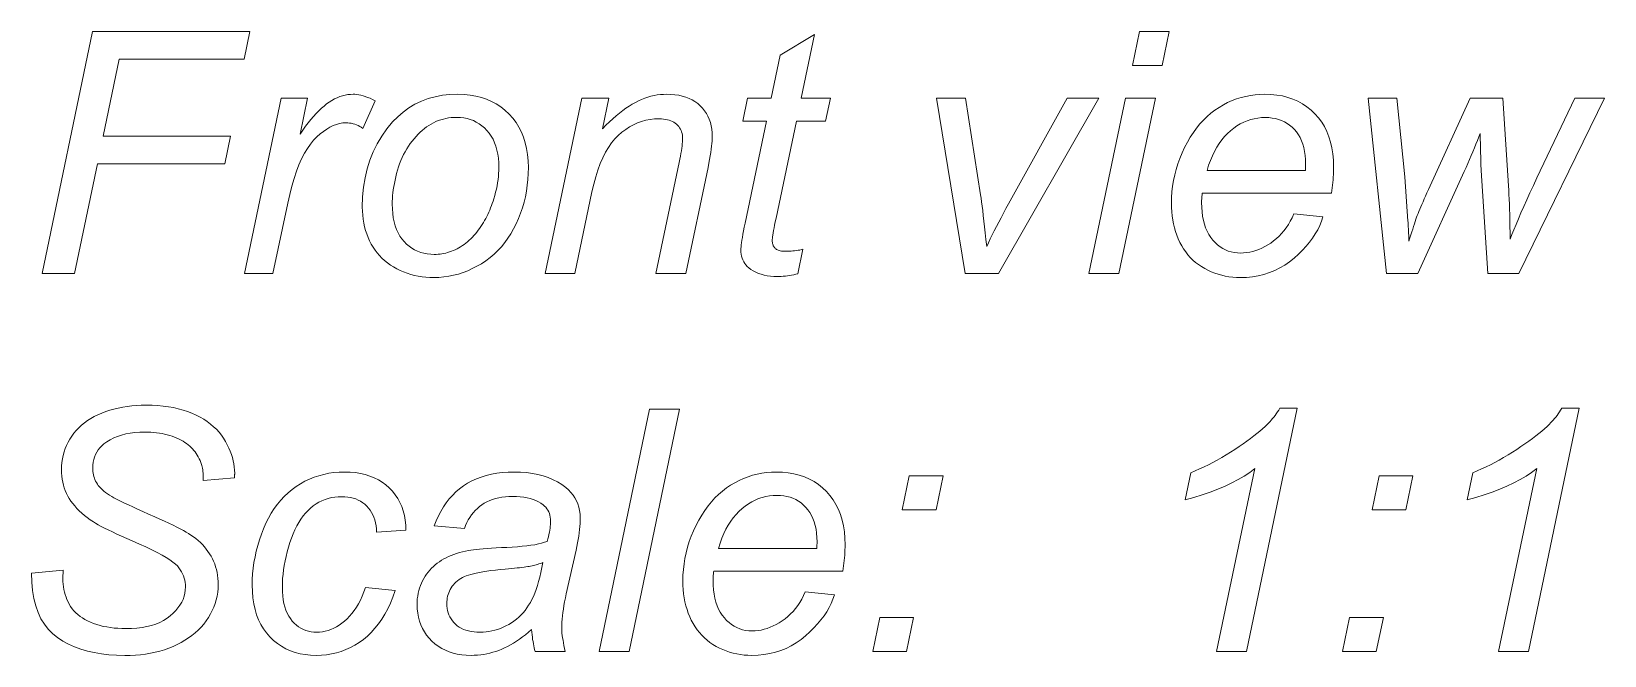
# Model space of a CAD drawing. Extents: x 0 to 297, y 0 to 538.
# Drawn here: x 163.91 to 189.91, y 450.66 to 460.97 of the extents above; entities that cross this region are included whole.
import ezdxf

# ---------------------------------------------------------------- set-up
doc = ezdxf.new("R2010")
doc.units = 0

msp = doc.modelspace()

# ---------------------------------------------------------------- linework, layer by layer
at = {"color": 7, "lineweight": 13}
for points in [[(164.088, 456.974), (164.923, 460.974), (167.523, 460.974), (167.428, 460.518), (165.362, 460.518), (165.098, 459.244), (167.201, 459.244), (167.106, 458.788), (165.002, 458.788), (164.623, 456.974)], [(176.664, 457.375), (176.582, 456.971), (176.547, 456.962), (176.511, 456.954), (176.476, 456.947), (176.442, 456.941), (176.407, 456.936), (176.373, 456.932), (176.339, 456.929), (176.305, 456.926), (176.272, 456.925), (176.238, 456.925), (176.18, 456.926), (176.125, 456.93), (176.072, 456.938), (176.022, 456.948), (175.973, 456.961), (175.928, 456.977), (175.884, 456.995), (175.843, 457.017), (175.805, 457.042), (175.769, 457.069), (175.744, 457.092), (175.722, 457.116), (175.702, 457.142), (175.685, 457.169), (175.671, 457.198), (175.659, 457.229), (175.65, 457.261), (175.643, 457.294), (175.639, 457.33), (175.638, 457.367), (175.639, 457.388), (175.641, 457.415), (175.644, 457.446), (175.649, 457.483), (175.656, 457.524), (175.663, 457.571), (175.673, 457.622), (175.683, 457.678), (175.695, 457.74), (175.709, 457.806), (176.061, 459.489), (175.671, 459.489), (175.75, 459.871), (176.14, 459.871), (176.29, 460.584), (176.855, 460.925), (176.634, 459.871), (177.119, 459.871), (177.038, 459.489), (176.555, 459.489), (176.219, 457.888), (176.207, 457.829), (176.196, 457.775), (176.187, 457.727), (176.179, 457.683), (176.172, 457.644), (176.166, 457.609), (176.162, 457.58), (176.159, 457.556), (176.157, 457.537), (176.156, 457.522), (176.157, 457.505), (176.158, 457.489), (176.161, 457.473), (176.164, 457.459), (176.169, 457.445), (176.174, 457.432), (176.181, 457.42), (176.189, 457.409), (176.197, 457.398), (176.207, 457.388), (176.217, 457.38), (176.229, 457.372), (176.243, 457.365), (176.257, 457.359), (176.273, 457.354), (176.29, 457.349), (176.309, 457.346), (176.329, 457.344), (176.35, 457.342), (176.372, 457.342), (176.404, 457.342), (176.436, 457.343), (176.467, 457.345), (176.497, 457.347), (176.527, 457.35), (176.555, 457.354), (176.584, 457.358), (176.611, 457.363), (176.638, 457.369)], [(182.11, 460.414), (182.227, 460.974), (182.718, 460.974), (182.601, 460.414)], [(167.433, 456.974), (168.039, 459.871), (168.475, 459.871), (168.353, 459.279), (168.397, 459.345), (168.442, 459.407), (168.486, 459.465), (168.53, 459.52), (168.574, 459.571), (168.618, 459.619), (168.661, 459.664), (168.705, 459.704), (168.748, 459.742), (168.791, 459.776), (168.834, 459.806), (168.877, 459.834), (168.92, 459.858), (168.964, 459.879), (169.007, 459.897), (169.051, 459.911), (169.095, 459.922), (169.139, 459.93), (169.184, 459.935), (169.229, 459.937), (169.259, 459.936), (169.29, 459.933), (169.323, 459.927), (169.357, 459.92), (169.393, 459.91), (169.43, 459.899), (169.468, 459.885), (169.508, 459.869), (169.549, 459.851), (169.591, 459.83), (169.39, 459.372), (169.364, 459.39), (169.337, 459.405), (169.31, 459.419), (169.283, 459.431), (169.255, 459.442), (169.227, 459.45), (169.198, 459.456), (169.169, 459.461), (169.139, 459.464), (169.109, 459.465), (169.057, 459.462), (169.004, 459.453), (168.952, 459.439), (168.899, 459.419), (168.846, 459.393), (168.793, 459.361), (168.739, 459.323), (168.685, 459.28), (168.631, 459.231), (168.576, 459.176), (168.523, 459.113), (168.472, 459.041), (168.423, 458.961), (168.377, 458.87), (168.333, 458.771), (168.291, 458.663), (168.252, 458.545), (168.215, 458.418), (168.18, 458.281), (168.148, 458.136), (167.902, 456.974)], [(169.381, 458.073), (169.386, 458.24), (169.401, 458.401), (169.426, 458.556), (169.461, 458.705), (169.506, 458.849), (169.561, 458.986), (169.626, 459.118), (169.701, 459.244), (169.786, 459.364), (169.881, 459.478), (169.966, 459.566), (170.056, 459.643), (170.151, 459.712), (170.251, 459.772), (170.357, 459.822), (170.467, 459.864), (170.583, 459.896), (170.704, 459.919), (170.83, 459.932), (170.961, 459.937), (171.064, 459.934), (171.163, 459.924), (171.257, 459.907), (171.348, 459.884), (171.434, 459.855), (171.517, 459.819), (171.595, 459.776), (171.669, 459.727), (171.739, 459.672), (171.806, 459.609), (171.867, 459.542), (171.921, 459.469), (171.969, 459.392), (172.011, 459.311), (172.046, 459.225), (172.075, 459.134), (172.097, 459.039), (172.113, 458.939), (172.123, 458.834), (172.126, 458.725), (172.124, 458.626), (172.118, 458.528), (172.108, 458.432), (172.094, 458.337), (172.076, 458.243), (172.054, 458.151), (172.027, 458.06), (171.997, 457.971), (171.963, 457.883), (171.924, 457.796), (171.882, 457.712), (171.837, 457.632), (171.788, 457.557), (171.736, 457.485), (171.68, 457.417), (171.621, 457.353), (171.558, 457.293), (171.492, 457.237), (171.423, 457.185), (171.35, 457.137), (171.275, 457.094), (171.199, 457.055), (171.123, 457.021), (171.046, 456.991), (170.968, 456.966), (170.889, 456.945), (170.809, 456.929), (170.729, 456.917), (170.648, 456.91), (170.566, 456.908), (170.498, 456.91), (170.433, 456.914), (170.368, 456.921), (170.305, 456.931), (170.243, 456.944), (170.182, 456.96), (170.122, 456.979), (170.063, 457.001), (170.006, 457.025), (169.95, 457.053), (169.896, 457.083), (169.845, 457.115), (169.796, 457.15), (169.75, 457.188), (169.706, 457.227), (169.665, 457.27), (169.627, 457.314), (169.591, 457.361), (169.558, 457.41), (169.527, 457.462), (169.5, 457.516), (169.475, 457.571), (169.453, 457.628), (169.434, 457.687), (169.418, 457.747), (169.405, 457.809), (169.395, 457.873), (169.387, 457.938), (169.383, 458.005)], [(172.402, 456.974), (173.008, 459.871), (173.455, 459.871), (173.349, 459.367), (173.407, 459.424), (173.464, 459.479), (173.52, 459.531), (173.576, 459.579), (173.631, 459.624), (173.685, 459.666), (173.739, 459.704), (173.791, 459.739), (173.843, 459.772), (173.894, 459.8), (173.945, 459.826), (173.996, 459.85), (174.048, 459.87), (174.099, 459.888), (174.151, 459.903), (174.203, 459.915), (174.255, 459.925), (174.307, 459.931), (174.36, 459.935), (174.413, 459.937), (174.482, 459.935), (174.547, 459.929), (174.61, 459.92), (174.67, 459.906), (174.727, 459.889), (174.781, 459.868), (174.831, 459.843), (174.879, 459.815), (174.924, 459.782), (174.965, 459.746), (175.003, 459.706), (175.037, 459.664), (175.068, 459.62), (175.094, 459.573), (175.116, 459.523), (175.134, 459.47), (175.148, 459.416), (175.158, 459.358), (175.164, 459.298), (175.166, 459.236), (175.165, 459.202), (175.163, 459.164), (175.159, 459.122), (175.154, 459.077), (175.148, 459.028), (175.14, 458.976), (175.131, 458.919), (175.12, 458.859), (175.108, 458.796), (175.095, 458.728), (174.727, 456.974), (174.233, 456.974), (174.617, 458.81), (174.628, 458.862), (174.638, 458.911), (174.647, 458.958), (174.654, 459.002), (174.66, 459.043), (174.665, 459.081), (174.67, 459.116), (174.672, 459.149), (174.674, 459.179), (174.675, 459.206), (174.674, 459.234), (174.671, 459.261), (174.666, 459.287), (174.659, 459.313), (174.65, 459.337), (174.639, 459.359), (174.626, 459.381), (174.611, 459.402), (174.594, 459.422), (174.575, 459.44), (174.554, 459.457), (174.532, 459.473), (174.507, 459.486), (174.481, 459.498), (174.453, 459.508), (174.424, 459.516), (174.392, 459.522), (174.359, 459.527), (174.324, 459.529), (174.287, 459.53), (174.212, 459.528), (174.139, 459.519), (174.067, 459.506), (173.997, 459.487), (173.929, 459.462), (173.862, 459.432), (173.797, 459.397), (173.734, 459.356), (173.672, 459.309), (173.612, 459.257), (173.554, 459.199), (173.5, 459.133), (173.448, 459.059), (173.4, 458.977), (173.355, 458.887), (173.313, 458.79), (173.274, 458.684), (173.239, 458.571), (173.206, 458.45), (173.177, 458.322), (172.896, 456.974)], [(179.346, 456.974), (178.871, 459.871), (179.351, 459.871), (179.6, 458.275), (179.608, 458.22), (179.617, 458.157), (179.626, 458.088), (179.635, 458.013), (179.645, 457.931), (179.656, 457.842), (179.666, 457.747), (179.677, 457.645), (179.689, 457.536), (179.701, 457.421), (179.73, 457.484), (179.761, 457.548), (179.793, 457.614), (179.827, 457.682), (179.862, 457.752), (179.899, 457.824), (179.938, 457.897), (179.978, 457.972), (180.02, 458.049), (180.063, 458.128), (181.032, 459.871), (181.553, 459.871), (179.894, 456.974)], [(181.39, 456.974), (181.995, 459.871), (182.489, 459.871), (181.883, 456.974)], [(184.778, 457.959), (185.259, 457.91), (185.235, 457.838), (185.206, 457.768), (185.172, 457.698), (185.133, 457.629), (185.088, 457.561), (185.037, 457.493), (184.982, 457.427), (184.921, 457.36), (184.854, 457.295), (184.782, 457.23), (184.707, 457.169), (184.628, 457.114), (184.546, 457.066), (184.462, 457.024), (184.374, 456.989), (184.284, 456.96), (184.191, 456.937), (184.095, 456.921), (183.996, 456.911), (183.894, 456.908), (183.83, 456.91), (183.768, 456.914), (183.706, 456.922), (183.645, 456.932), (183.586, 456.945), (183.527, 456.962), (183.47, 456.981), (183.413, 457.003), (183.358, 457.029), (183.304, 457.057), (183.251, 457.088), (183.201, 457.122), (183.154, 457.158), (183.109, 457.197), (183.067, 457.239), (183.027, 457.284), (182.99, 457.331), (182.956, 457.381), (182.924, 457.434), (182.894, 457.489), (182.868, 457.547), (182.844, 457.606), (182.823, 457.667), (182.804, 457.729), (182.789, 457.793), (182.776, 457.858), (182.766, 457.925), (182.759, 457.994), (182.755, 458.064), (182.754, 458.136), (182.756, 458.231), (182.763, 458.325), (182.774, 458.418), (182.789, 458.511), (182.809, 458.604), (182.833, 458.695), (182.861, 458.787), (182.894, 458.877), (182.932, 458.967), (182.973, 459.057), (183.019, 459.144), (183.066, 459.226), (183.117, 459.304), (183.17, 459.377), (183.225, 459.446), (183.284, 459.51), (183.344, 459.569), (183.408, 459.624), (183.474, 459.674), (183.542, 459.72), (183.613, 459.761), (183.684, 459.798), (183.757, 459.831), (183.831, 459.859), (183.906, 459.883), (183.982, 459.902), (184.059, 459.917), (184.138, 459.928), (184.217, 459.935), (184.298, 459.937), (184.4, 459.934), (184.497, 459.924), (184.59, 459.908), (184.679, 459.885), (184.764, 459.856), (184.845, 459.821), (184.922, 459.779), (184.994, 459.731), (185.062, 459.676), (185.126, 459.615), (185.185, 459.548), (185.238, 459.477), (185.284, 459.401), (185.324, 459.32), (185.359, 459.234), (185.386, 459.144), (185.408, 459.049), (185.424, 458.95), (185.433, 458.845), (185.436, 458.736), (185.436, 458.694), (185.434, 458.651), (185.432, 458.608), (185.43, 458.564), (185.426, 458.521), (185.422, 458.477), (185.417, 458.433), (185.411, 458.389), (185.405, 458.344), (185.398, 458.3), (183.264, 458.3), (183.262, 458.283), (183.26, 458.267), (183.258, 458.25), (183.257, 458.235), (183.256, 458.219), (183.255, 458.204), (183.254, 458.189), (183.254, 458.175), (183.253, 458.161), (183.253, 458.147), (183.255, 458.068), (183.261, 457.992), (183.27, 457.92), (183.283, 457.853), (183.3, 457.788), (183.32, 457.728), (183.345, 457.672), (183.373, 457.62), (183.405, 457.571), (183.44, 457.526), (183.478, 457.486), (183.518, 457.449), (183.56, 457.417), (183.603, 457.389), (183.648, 457.366), (183.694, 457.346), (183.742, 457.331), (183.792, 457.321), (183.844, 457.314), (183.897, 457.312), (183.948, 457.314), (183.998, 457.319), (184.049, 457.327), (184.099, 457.339), (184.149, 457.354), (184.199, 457.372), (184.248, 457.394), (184.298, 457.419), (184.347, 457.447), (184.396, 457.478), (184.444, 457.513), (184.49, 457.551), (184.534, 457.592), (184.575, 457.635), (184.615, 457.682), (184.652, 457.731), (184.687, 457.784), (184.719, 457.839), (184.75, 457.897)], [(186.309, 456.974), (186.006, 459.871), (186.481, 459.871), (186.612, 458.57), (186.664, 457.839), (186.665, 457.821), (186.666, 457.799), (186.668, 457.775), (186.669, 457.747), (186.671, 457.715), (186.672, 457.68), (186.674, 457.642), (186.676, 457.601), (186.678, 457.556), (186.68, 457.508), (186.696, 457.563), (186.712, 457.615), (186.727, 457.664), (186.742, 457.71), (186.756, 457.754), (186.77, 457.796), (186.783, 457.835), (186.795, 457.871), (186.808, 457.904), (186.819, 457.935), (186.831, 457.966), (186.845, 458), (186.86, 458.036), (186.876, 458.075), (186.894, 458.116), (186.913, 458.16), (186.933, 458.206), (186.955, 458.255), (186.978, 458.306), (187.002, 458.36), (187.692, 459.871), (188.23, 459.871), (188.325, 458.423), (188.33, 458.354), (188.333, 458.282), (188.337, 458.205), (188.34, 458.123), (188.343, 458.037), (188.346, 457.947), (188.348, 457.852), (188.35, 457.753), (188.351, 457.649), (188.353, 457.541), (188.382, 457.617), (188.414, 457.699), (188.45, 457.786), (188.489, 457.879), (188.532, 457.978), (188.578, 458.082), (188.628, 458.192), (188.681, 458.308), (188.738, 458.429), (188.797, 458.556), (189.42, 459.871), (189.913, 459.871), (188.497, 456.974), (187.984, 456.974), (187.875, 458.674), (187.873, 458.708), (187.871, 458.749), (187.869, 458.796), (187.867, 458.848), (187.866, 458.907), (187.864, 458.971), (187.863, 459.042), (187.861, 459.119), (187.86, 459.202), (187.859, 459.29), (187.836, 459.231), (187.812, 459.172), (187.788, 459.111), (187.763, 459.049), (187.737, 458.987), (187.71, 458.923), (187.682, 458.859), (187.654, 458.793), (187.624, 458.727), (187.594, 458.66), (186.827, 456.974)], [(169.875, 458.122), (169.877, 458.043), (169.883, 457.967), (169.893, 457.895), (169.907, 457.827), (169.924, 457.763), (169.946, 457.702), (169.971, 457.646), (170.001, 457.594), (170.034, 457.546), (170.072, 457.502), (170.112, 457.461), (170.155, 457.426), (170.199, 457.394), (170.246, 457.366), (170.295, 457.343), (170.346, 457.324), (170.399, 457.309), (170.454, 457.299), (170.511, 457.292), (170.571, 457.29), (170.603, 457.291), (170.634, 457.293), (170.666, 457.296), (170.697, 457.3), (170.729, 457.306), (170.76, 457.313), (170.791, 457.322), (170.822, 457.331), (170.854, 457.342), (170.885, 457.354), (170.916, 457.368), (170.946, 457.383), (170.976, 457.399), (171.006, 457.416), (171.035, 457.435), (171.064, 457.455), (171.092, 457.477), (171.12, 457.5), (171.147, 457.524), (171.174, 457.549), (171.2, 457.576), (171.226, 457.603), (171.251, 457.631), (171.275, 457.66), (171.298, 457.69), (171.32, 457.72), (171.342, 457.751), (171.363, 457.783), (171.383, 457.815), (171.402, 457.848), (171.42, 457.882), (171.438, 457.916), (171.455, 457.951), (171.471, 457.987), (171.487, 458.022), (171.502, 458.059), (171.516, 458.096), (171.529, 458.133), (171.541, 458.171), (171.553, 458.21), (171.569, 458.264), (171.584, 458.317), (171.596, 458.37), (171.607, 458.422), (171.617, 458.474), (171.624, 458.526), (171.63, 458.577), (171.634, 458.628), (171.637, 458.678), (171.638, 458.728), (171.636, 458.805), (171.63, 458.878), (171.62, 458.948), (171.606, 459.014), (171.588, 459.077), (171.567, 459.136), (171.541, 459.192), (171.511, 459.244), (171.478, 459.293), (171.44, 459.338), (171.399, 459.379), (171.357, 459.416), (171.312, 459.449), (171.265, 459.477), (171.217, 459.501), (171.166, 459.52), (171.113, 459.535), (171.058, 459.546), (171.001, 459.553), (170.942, 459.555), (170.896, 459.554), (170.851, 459.55), (170.807, 459.545), (170.763, 459.537), (170.72, 459.527), (170.678, 459.515), (170.637, 459.501), (170.597, 459.484), (170.558, 459.465), (170.519, 459.444), (170.481, 459.421), (170.444, 459.396), (170.408, 459.369), (170.372, 459.34), (170.337, 459.308), (170.303, 459.275), (170.27, 459.24), (170.237, 459.202), (170.205, 459.163), (170.174, 459.121), (170.144, 459.078), (170.116, 459.033), (170.089, 458.987), (170.064, 458.94), (170.04, 458.891), (170.018, 458.841), (169.998, 458.789), (169.98, 458.736), (169.963, 458.682), (169.948, 458.626), (169.934, 458.57), (169.921, 458.515), (169.911, 458.462), (169.901, 458.41), (169.893, 458.359), (169.887, 458.309), (169.882, 458.261), (169.878, 458.213), (169.876, 458.167)], [(183.343, 458.676), (184.969, 458.676), (184.97, 458.691), (184.97, 458.705), (184.971, 458.718), (184.971, 458.73), (184.971, 458.742), (184.972, 458.752), (184.972, 458.762), (184.972, 458.771), (184.972, 458.778), (184.972, 458.785), (184.97, 458.858), (184.965, 458.927), (184.955, 458.992), (184.942, 459.055), (184.926, 459.113), (184.905, 459.168), (184.881, 459.22), (184.853, 459.268), (184.822, 459.313), (184.787, 459.354), (184.748, 459.392), (184.708, 459.426), (184.666, 459.455), (184.621, 459.481), (184.574, 459.503), (184.526, 459.52), (184.475, 459.534), (184.422, 459.544), (184.366, 459.55), (184.309, 459.552), (184.246, 459.55), (184.185, 459.543), (184.124, 459.533), (184.065, 459.517), (184.007, 459.498), (183.949, 459.474), (183.893, 459.445), (183.838, 459.412), (183.785, 459.375), (183.732, 459.334), (183.681, 459.288), (183.633, 459.238), (183.588, 459.183), (183.545, 459.124), (183.504, 459.06), (183.467, 458.992), (183.432, 458.92), (183.4, 458.843), (183.37, 458.762)], [(163.912, 452.024), (164.436, 452.073), (164.43, 451.934), (164.432, 451.888), (164.435, 451.843), (164.44, 451.799), (164.447, 451.755), (164.457, 451.712), (164.469, 451.67), (164.483, 451.629), (164.499, 451.588), (164.517, 451.549), (164.537, 451.51), (164.56, 451.472), (164.585, 451.436), (164.613, 451.402), (164.644, 451.37), (164.678, 451.339), (164.715, 451.31), (164.754, 451.283), (164.796, 451.258), (164.841, 451.234), (164.889, 451.212), (164.939, 451.192), (164.991, 451.175), (165.045, 451.159), (165.1, 451.145), (165.158, 451.134), (165.217, 451.124), (165.278, 451.117), (165.341, 451.112), (165.406, 451.108), (165.473, 451.107), (165.567, 451.109), (165.656, 451.116), (165.74, 451.126), (165.82, 451.141), (165.896, 451.16), (165.967, 451.183), (166.033, 451.21), (166.095, 451.242), (166.153, 451.278), (166.205, 451.318), (166.253, 451.36), (166.296, 451.404), (166.334, 451.449), (166.367, 451.495), (166.395, 451.543), (166.417, 451.591), (166.435, 451.641), (166.448, 451.692), (166.455, 451.744), (166.458, 451.798), (166.456, 451.835), (166.452, 451.872), (166.446, 451.908), (166.436, 451.943), (166.424, 451.978), (166.41, 452.012), (166.392, 452.045), (166.372, 452.078), (166.349, 452.11), (166.324, 452.142), (166.292, 452.173), (166.251, 452.207), (166.2, 452.243), (166.139, 452.281), (166.07, 452.322), (165.99, 452.364), (165.902, 452.409), (165.804, 452.456), (165.696, 452.505), (165.579, 452.556), (165.488, 452.596), (165.402, 452.634), (165.323, 452.67), (165.25, 452.705), (165.182, 452.737), (165.121, 452.767), (165.065, 452.796), (165.016, 452.823), (164.973, 452.847), (164.935, 452.87), (164.883, 452.906), (164.833, 452.942), (164.786, 452.979), (164.742, 453.017), (164.701, 453.055), (164.662, 453.094), (164.627, 453.134), (164.594, 453.174), (164.564, 453.215), (164.537, 453.256), (164.513, 453.298), (164.491, 453.342), (164.471, 453.387), (164.455, 453.432), (164.441, 453.479), (164.429, 453.528), (164.42, 453.577), (164.414, 453.628), (164.41, 453.679), (164.409, 453.732), (164.41, 453.793), (164.415, 453.853), (164.424, 453.912), (164.436, 453.969), (164.451, 454.026), (164.47, 454.081), (164.492, 454.134), (164.517, 454.187), (164.546, 454.239), (164.578, 454.289), (164.613, 454.337), (164.652, 454.383), (164.693, 454.427), (164.738, 454.469), (164.786, 454.508), (164.837, 454.545), (164.892, 454.579), (164.949, 454.611), (165.009, 454.641), (165.073, 454.668), (165.139, 454.693), (165.207, 454.715), (165.276, 454.735), (165.347, 454.752), (165.42, 454.766), (165.494, 454.778), (165.57, 454.787), (165.648, 454.794), (165.727, 454.798), (165.808, 454.799), (165.905, 454.797), (165.998, 454.793), (166.088, 454.784), (166.175, 454.773), (166.259, 454.758), (166.339, 454.74), (166.417, 454.719), (166.492, 454.694), (166.564, 454.666), (166.632, 454.635), (166.698, 454.602), (166.759, 454.566), (166.817, 454.527), (166.871, 454.487), (166.922, 454.444), (166.969, 454.4), (167.012, 454.353), (167.051, 454.304), (167.087, 454.252), (167.119, 454.199), (167.148, 454.144), (167.174, 454.091), (167.197, 454.037), (167.216, 453.984), (167.233, 453.932), (167.247, 453.88), (167.257, 453.829), (167.265, 453.778), (167.269, 453.728), (167.271, 453.678), (167.271, 453.672), (167.271, 453.667), (167.271, 453.66), (167.27, 453.653), (167.27, 453.645), (167.27, 453.636), (167.27, 453.627), (167.269, 453.617), (167.269, 453.607), (167.268, 453.596), (166.752, 453.555), (166.752, 453.588), (166.751, 453.62), (166.75, 453.65), (166.748, 453.678), (166.745, 453.706), (166.742, 453.731), (166.738, 453.756), (166.733, 453.778), (166.728, 453.8), (166.722, 453.82), (166.711, 453.852), (166.698, 453.884), (166.684, 453.915), (166.669, 453.944), (166.653, 453.973), (166.635, 454.001), (166.617, 454.027), (166.597, 454.053), (166.576, 454.077), (166.553, 454.101), (166.529, 454.123), (166.504, 454.145), (166.477, 454.165), (166.448, 454.185), (166.417, 454.204), (166.385, 454.222), (166.351, 454.239), (166.315, 454.255), (166.277, 454.27), (166.238, 454.285), (166.198, 454.298), (166.156, 454.31), (166.113, 454.32), (166.07, 454.329), (166.026, 454.337), (165.98, 454.343), (165.934, 454.348), (165.887, 454.352), (165.838, 454.354), (165.789, 454.354), (165.704, 454.352), (165.622, 454.346), (165.545, 454.337), (165.471, 454.323), (165.401, 454.305), (165.335, 454.284), (165.273, 454.258), (165.215, 454.229), (165.16, 454.195), (165.11, 454.158), (165.075, 454.127), (165.043, 454.094), (165.015, 454.059), (164.991, 454.022), (164.971, 453.983), (164.954, 453.942), (164.941, 453.9), (164.932, 453.855), (164.926, 453.808), (164.924, 453.76), (164.925, 453.73), (164.927, 453.702), (164.931, 453.674), (164.937, 453.647), (164.943, 453.62), (164.952, 453.594), (164.962, 453.569), (164.973, 453.544), (164.986, 453.52), (165.001, 453.496), (165.017, 453.473), (165.036, 453.45), (165.058, 453.427), (165.081, 453.404), (165.108, 453.381), (165.137, 453.359), (165.168, 453.336), (165.202, 453.313), (165.238, 453.291), (165.276, 453.268), (165.309, 453.251), (165.349, 453.23), (165.397, 453.207), (165.452, 453.18), (165.516, 453.15), (165.587, 453.117), (165.666, 453.081), (165.753, 453.042), (165.848, 453), (165.95, 452.955), (166.034, 452.917), (166.112, 452.881), (166.185, 452.847), (166.252, 452.815), (166.315, 452.784), (166.371, 452.755), (166.423, 452.727), (166.469, 452.701), (166.51, 452.677), (166.545, 452.654), (166.588, 452.625), (166.628, 452.594), (166.667, 452.562), (166.704, 452.529), (166.738, 452.495), (166.771, 452.459), (166.801, 452.422), (166.83, 452.384), (166.856, 452.344), (166.881, 452.304), (166.903, 452.262), (166.923, 452.219), (166.941, 452.175), (166.956, 452.13), (166.969, 452.084), (166.979, 452.036), (166.987, 451.988), (166.993, 451.938), (166.997, 451.888), (166.998, 451.836), (166.996, 451.771), (166.99, 451.708), (166.98, 451.646), (166.966, 451.584), (166.949, 451.524), (166.927, 451.464), (166.901, 451.406), (166.871, 451.349), (166.838, 451.292), (166.8, 451.237), (166.759, 451.183), (166.715, 451.132), (166.668, 451.084), (166.618, 451.038), (166.565, 450.994), (166.508, 450.953), (166.449, 450.914), (166.387, 450.878), (166.321, 450.844), (166.253, 450.813), (166.182, 450.784), (166.109, 450.759), (166.034, 450.736), (165.958, 450.717), (165.879, 450.7), (165.798, 450.687), (165.715, 450.676), (165.63, 450.669), (165.543, 450.664), (165.454, 450.663), (165.32, 450.666), (165.192, 450.674), (165.068, 450.689), (164.95, 450.71), (164.837, 450.737), (164.728, 450.769), (164.625, 450.808), (164.526, 450.852), (164.433, 450.902), (164.345, 450.959), (164.263, 451.023), (164.19, 451.096), (164.125, 451.179), (164.069, 451.271), (164.022, 451.373), (163.983, 451.484), (163.952, 451.605), (163.93, 451.735), (163.917, 451.875)], [(173.295, 450.731), (174.13, 454.731), (174.624, 454.731), (173.789, 450.731)], [(183.5, 450.731), (184.133, 453.751), (184.048, 453.688), (183.956, 453.628), (183.858, 453.57), (183.752, 453.514), (183.641, 453.461), (183.522, 453.411), (183.397, 453.363), (183.265, 453.318), (183.127, 453.276), (182.982, 453.236), (183.074, 453.683), (183.148, 453.713), (183.221, 453.746), (183.295, 453.78), (183.368, 453.815), (183.44, 453.853), (183.513, 453.892), (183.585, 453.934), (183.658, 453.977), (183.73, 454.021), (183.802, 454.068), (183.872, 454.115), (183.938, 454.16), (184.001, 454.205), (184.06, 454.248), (184.116, 454.29), (184.168, 454.331), (184.216, 454.371), (184.261, 454.409), (184.303, 454.447), (184.34, 454.483), (184.362, 454.505), (184.384, 454.528), (184.405, 454.552), (184.426, 454.577), (184.447, 454.603), (184.467, 454.63), (184.488, 454.658), (184.508, 454.687), (184.528, 454.717), (184.548, 454.747), (184.834, 454.747), (183.997, 450.731)], [(188.16, 450.731), (188.793, 453.751), (188.708, 453.688), (188.616, 453.628), (188.518, 453.57), (188.413, 453.514), (188.301, 453.461), (188.182, 453.411), (188.057, 453.363), (187.925, 453.318), (187.787, 453.276), (187.642, 453.236), (187.735, 453.683), (187.808, 453.713), (187.882, 453.746), (187.955, 453.78), (188.028, 453.815), (188.101, 453.853), (188.173, 453.892), (188.246, 453.934), (188.318, 453.977), (188.39, 454.021), (188.462, 454.068), (188.532, 454.115), (188.598, 454.16), (188.661, 454.205), (188.72, 454.248), (188.776, 454.29), (188.828, 454.331), (188.877, 454.371), (188.922, 454.409), (188.963, 454.447), (189.001, 454.483), (189.022, 454.505), (189.044, 454.528), (189.065, 454.552), (189.086, 454.577), (189.107, 454.603), (189.128, 454.63), (189.148, 454.658), (189.168, 454.687), (189.188, 454.717), (189.208, 454.747), (189.495, 454.747), (188.657, 450.731)], [(169.432, 451.787), (169.926, 451.735), (169.887, 451.629), (169.845, 451.529), (169.8, 451.434), (169.752, 451.345), (169.701, 451.262), (169.647, 451.184), (169.589, 451.112), (169.528, 451.045), (169.465, 450.984), (169.398, 450.929), (169.328, 450.879), (169.257, 450.834), (169.184, 450.794), (169.109, 450.76), (169.032, 450.731), (168.953, 450.708), (168.872, 450.689), (168.79, 450.676), (168.705, 450.668), (168.619, 450.665), (168.526, 450.668), (168.437, 450.678), (168.352, 450.693), (168.27, 450.714), (168.191, 450.742), (168.117, 450.775), (168.045, 450.815), (167.978, 450.861), (167.914, 450.913), (167.853, 450.971), (167.798, 451.035), (167.748, 451.103), (167.704, 451.176), (167.666, 451.254), (167.633, 451.337), (167.607, 451.425), (167.586, 451.518), (167.572, 451.615), (167.563, 451.718), (167.56, 451.825), (167.562, 451.92), (167.568, 452.014), (167.577, 452.108), (167.59, 452.202), (167.607, 452.296), (167.628, 452.389), (167.652, 452.482), (167.681, 452.574), (167.713, 452.666), (167.748, 452.758), (167.788, 452.848), (167.83, 452.933), (167.876, 453.013), (167.925, 453.09), (167.977, 453.162), (168.033, 453.229), (168.091, 453.292), (168.153, 453.351), (168.219, 453.405), (168.287, 453.455), (168.358, 453.501), (168.431, 453.541), (168.507, 453.577), (168.584, 453.608), (168.663, 453.634), (168.744, 453.656), (168.827, 453.673), (168.912, 453.684), (168.999, 453.692), (169.088, 453.694), (169.179, 453.691), (169.267, 453.684), (169.351, 453.67), (169.43, 453.652), (169.506, 453.628), (169.578, 453.599), (169.646, 453.565), (169.711, 453.526), (169.771, 453.481), (169.827, 453.431), (169.879, 453.376), (169.926, 453.319), (169.967, 453.257), (170.002, 453.193), (170.032, 453.125), (170.057, 453.053), (170.076, 452.979), (170.089, 452.9), (170.098, 452.819), (170.1, 452.734), (169.615, 452.701), (169.613, 452.755), (169.607, 452.806), (169.599, 452.855), (169.588, 452.902), (169.573, 452.946), (169.556, 452.988), (169.535, 453.028), (169.512, 453.065), (169.485, 453.1), (169.455, 453.132), (169.423, 453.161), (169.388, 453.188), (169.352, 453.211), (169.314, 453.232), (169.273, 453.249), (169.231, 453.263), (169.187, 453.273), (169.14, 453.281), (169.092, 453.286), (169.042, 453.287), (168.983, 453.286), (168.926, 453.28), (168.87, 453.271), (168.816, 453.257), (168.764, 453.24), (168.713, 453.22), (168.664, 453.195), (168.616, 453.167), (168.57, 453.135), (168.526, 453.099), (168.483, 453.06), (168.442, 453.016), (168.403, 452.969), (168.366, 452.917), (168.331, 452.862), (168.298, 452.803), (168.267, 452.74), (168.237, 452.673), (168.209, 452.602), (168.184, 452.528), (168.16, 452.451), (168.139, 452.375), (168.12, 452.3), (168.104, 452.225), (168.09, 452.151), (168.079, 452.078), (168.071, 452.005), (168.064, 451.933), (168.061, 451.861), (168.059, 451.79), (168.061, 451.717), (168.066, 451.649), (168.074, 451.584), (168.086, 451.522), (168.1, 451.465), (168.118, 451.411), (168.14, 451.361), (168.164, 451.315), (168.192, 451.272), (168.223, 451.233), (168.257, 451.198), (168.292, 451.166), (168.328, 451.138), (168.366, 451.114), (168.406, 451.094), (168.447, 451.077), (168.49, 451.064), (168.534, 451.055), (168.58, 451.049), (168.627, 451.047), (168.675, 451.049), (168.722, 451.055), (168.769, 451.064), (168.816, 451.077), (168.862, 451.093), (168.908, 451.113), (168.953, 451.137), (168.998, 451.164), (169.043, 451.195), (169.087, 451.23), (169.13, 451.269), (169.171, 451.311), (169.21, 451.357), (169.247, 451.407), (169.283, 451.461), (169.316, 451.518), (169.348, 451.58), (169.378, 451.645), (169.406, 451.714)], [(172.179, 451.091), (172.128, 451.048), (172.078, 451.007), (172.027, 450.969), (171.977, 450.933), (171.928, 450.9), (171.879, 450.869), (171.83, 450.84), (171.781, 450.813), (171.733, 450.789), (171.686, 450.768), (171.638, 450.748), (171.589, 450.731), (171.54, 450.716), (171.49, 450.702), (171.44, 450.691), (171.389, 450.682), (171.337, 450.675), (171.285, 450.669), (171.232, 450.666), (171.178, 450.665), (171.099, 450.668), (171.024, 450.675), (170.951, 450.687), (170.882, 450.703), (170.816, 450.724), (170.753, 450.75), (170.693, 450.781), (170.636, 450.816), (170.582, 450.857), (170.531, 450.901), (170.485, 450.95), (170.443, 451.001), (170.406, 451.055), (170.374, 451.111), (170.347, 451.171), (170.325, 451.232), (170.308, 451.297), (170.296, 451.364), (170.288, 451.433), (170.286, 451.506), (170.287, 451.554), (170.29, 451.601), (170.296, 451.646), (170.304, 451.691), (170.313, 451.735), (170.326, 451.777), (170.34, 451.818), (170.357, 451.859), (170.375, 451.898), (170.396, 451.936), (170.419, 451.972), (170.443, 452.007), (170.469, 452.041), (170.496, 452.073), (170.525, 452.104), (170.555, 452.133), (170.587, 452.161), (170.619, 452.187), (170.654, 452.212), (170.69, 452.236), (170.727, 452.258), (170.766, 452.278), (170.807, 452.298), (170.849, 452.316), (170.893, 452.333), (170.939, 452.348), (170.986, 452.363), (171.035, 452.376), (171.085, 452.388), (171.137, 452.398), (171.173, 452.404), (171.216, 452.411), (171.264, 452.416), (171.318, 452.422), (171.378, 452.427), (171.444, 452.432), (171.517, 452.437), (171.595, 452.442), (171.679, 452.446), (171.769, 452.45), (171.859, 452.454), (171.944, 452.46), (172.024, 452.467), (172.099, 452.475), (172.168, 452.484), (172.232, 452.494), (172.291, 452.506), (172.345, 452.519), (172.393, 452.533), (172.436, 452.548), (172.447, 452.588), (172.457, 452.626), (172.465, 452.663), (172.473, 452.699), (172.479, 452.733), (172.484, 452.766), (172.488, 452.797), (172.491, 452.827), (172.493, 452.856), (172.493, 452.884), (172.492, 452.917), (172.488, 452.949), (172.482, 452.98), (172.473, 453.009), (172.462, 453.037), (172.448, 453.063), (172.432, 453.088), (172.413, 453.112), (172.392, 453.133), (172.368, 453.154), (172.332, 453.18), (172.293, 453.203), (172.25, 453.223), (172.205, 453.241), (172.156, 453.256), (172.104, 453.268), (172.05, 453.278), (171.991, 453.285), (171.93, 453.289), (171.866, 453.29), (171.805, 453.289), (171.746, 453.285), (171.689, 453.278), (171.635, 453.268), (171.583, 453.256), (171.533, 453.241), (171.486, 453.223), (171.44, 453.202), (171.397, 453.179), (171.357, 453.152), (171.318, 453.124), (171.282, 453.093), (171.248, 453.059), (171.216, 453.024), (171.186, 452.986), (171.158, 452.945), (171.133, 452.903), (171.109, 452.858), (171.088, 452.81), (171.069, 452.761), (170.57, 452.805), (170.602, 452.889), (170.638, 452.969), (170.677, 453.045), (170.72, 453.117), (170.767, 453.185), (170.817, 453.249), (170.871, 453.309), (170.928, 453.365), (170.989, 453.417), (171.054, 453.465), (171.122, 453.508), (171.193, 453.547), (171.268, 453.582), (171.347, 453.612), (171.429, 453.637), (171.514, 453.657), (171.603, 453.673), (171.695, 453.685), (171.791, 453.692), (171.89, 453.694), (171.995, 453.691), (172.096, 453.684), (172.193, 453.671), (172.284, 453.653), (172.372, 453.63), (172.455, 453.602), (172.533, 453.568), (172.607, 453.53), (172.677, 453.486), (172.742, 453.438), (172.787, 453.398), (172.828, 453.357), (172.864, 453.313), (172.895, 453.266), (172.922, 453.218), (172.943, 453.167), (172.96, 453.114), (172.972, 453.059), (172.979, 453.001), (172.982, 452.941), (172.981, 452.894), (172.979, 452.845), (172.975, 452.795), (172.971, 452.744), (172.965, 452.691), (172.957, 452.636), (172.948, 452.58), (172.938, 452.523), (172.926, 452.464), (172.913, 452.403), (172.752, 451.683), (172.738, 451.616), (172.725, 451.551), (172.713, 451.488), (172.704, 451.429), (172.695, 451.371), (172.688, 451.317), (172.683, 451.265), (172.679, 451.215), (172.677, 451.168), (172.676, 451.124), (172.677, 451.095), (172.678, 451.064), (172.681, 451.031), (172.686, 450.995), (172.691, 450.957), (172.698, 450.917), (172.705, 450.874), (172.714, 450.829), (172.725, 450.781), (172.736, 450.731), (172.237, 450.731), (172.229, 450.76), (172.221, 450.791), (172.214, 450.823), (172.208, 450.857), (172.202, 450.892), (172.196, 450.929), (172.191, 450.967), (172.187, 451.007), (172.183, 451.048)], [(176.703, 451.716), (177.184, 451.667), (177.16, 451.596), (177.131, 451.525), (177.097, 451.455), (177.058, 451.386), (177.013, 451.318), (176.962, 451.251), (176.907, 451.184), (176.846, 451.118), (176.779, 451.052), (176.707, 450.987), (176.632, 450.926), (176.553, 450.871), (176.471, 450.823), (176.387, 450.781), (176.299, 450.746), (176.209, 450.717), (176.116, 450.694), (176.02, 450.678), (175.921, 450.669), (175.819, 450.665), (175.755, 450.667), (175.693, 450.671), (175.631, 450.679), (175.57, 450.689), (175.511, 450.703), (175.452, 450.719), (175.395, 450.738), (175.338, 450.761), (175.283, 450.786), (175.229, 450.814), (175.176, 450.845), (175.126, 450.879), (175.079, 450.915), (175.034, 450.955), (174.992, 450.997), (174.952, 451.041), (174.915, 451.088), (174.881, 451.138), (174.849, 451.191), (174.819, 451.247), (174.793, 451.304), (174.769, 451.363), (174.748, 451.424), (174.729, 451.486), (174.714, 451.55), (174.701, 451.616), (174.691, 451.683), (174.684, 451.751), (174.68, 451.821), (174.679, 451.893), (174.681, 451.988), (174.688, 452.082), (174.699, 452.175), (174.714, 452.268), (174.734, 452.361), (174.758, 452.453), (174.786, 452.544), (174.819, 452.634), (174.857, 452.725), (174.898, 452.814), (174.944, 452.901), (174.991, 452.983), (175.042, 453.061), (175.095, 453.134), (175.15, 453.203), (175.209, 453.267), (175.269, 453.326), (175.333, 453.381), (175.399, 453.431), (175.467, 453.477), (175.538, 453.518), (175.609, 453.555), (175.682, 453.588), (175.756, 453.616), (175.831, 453.64), (175.907, 453.659), (175.984, 453.674), (176.063, 453.685), (176.142, 453.692), (176.223, 453.694), (176.325, 453.691), (176.422, 453.681), (176.515, 453.665), (176.604, 453.643), (176.689, 453.614), (176.77, 453.578), (176.847, 453.536), (176.919, 453.488), (176.987, 453.433), (177.051, 453.372), (177.11, 453.305), (177.163, 453.234), (177.209, 453.158), (177.249, 453.077), (177.283, 452.991), (177.311, 452.901), (177.333, 452.806), (177.349, 452.707), (177.358, 452.602), (177.361, 452.493), (177.361, 452.451), (177.359, 452.408), (177.357, 452.365), (177.355, 452.321), (177.351, 452.278), (177.347, 452.234), (177.342, 452.19), (177.336, 452.146), (177.33, 452.102), (177.323, 452.057), (175.189, 452.057), (175.187, 452.04), (175.185, 452.024), (175.183, 452.008), (175.182, 451.992), (175.181, 451.976), (175.18, 451.961), (175.179, 451.947), (175.179, 451.932), (175.178, 451.918), (175.178, 451.904), (175.18, 451.825), (175.186, 451.749), (175.195, 451.678), (175.208, 451.61), (175.225, 451.546), (175.245, 451.486), (175.27, 451.429), (175.298, 451.377), (175.329, 451.328), (175.365, 451.283), (175.403, 451.243), (175.443, 451.206), (175.485, 451.174), (175.528, 451.146), (175.573, 451.123), (175.619, 451.103), (175.667, 451.088), (175.717, 451.078), (175.769, 451.071), (175.822, 451.069), (175.873, 451.071), (175.923, 451.076), (175.974, 451.084), (176.024, 451.096), (176.074, 451.111), (176.124, 451.129), (176.173, 451.151), (176.223, 451.176), (176.272, 451.204), (176.321, 451.236), (176.369, 451.27), (176.415, 451.308), (176.459, 451.349), (176.5, 451.392), (176.54, 451.439), (176.577, 451.488), (176.612, 451.541), (176.644, 451.596), (176.675, 451.655)], [(178.305, 453.069), (178.422, 453.629), (178.979, 453.629), (178.864, 453.069)], [(186.07, 453.069), (186.188, 453.629), (186.744, 453.629), (186.63, 453.069)], [(175.268, 452.433), (176.894, 452.433), (176.895, 452.448), (176.895, 452.462), (176.896, 452.475), (176.896, 452.488), (176.896, 452.499), (176.897, 452.509), (176.897, 452.519), (176.897, 452.528), (176.897, 452.536), (176.897, 452.543), (176.895, 452.615), (176.89, 452.684), (176.88, 452.75), (176.867, 452.812), (176.851, 452.87), (176.83, 452.926), (176.806, 452.977), (176.778, 453.025), (176.747, 453.07), (176.712, 453.111), (176.673, 453.149), (176.633, 453.183), (176.591, 453.212), (176.546, 453.238), (176.499, 453.26), (176.451, 453.278), (176.4, 453.292), (176.347, 453.301), (176.291, 453.307), (176.234, 453.309), (176.171, 453.307), (176.11, 453.301), (176.049, 453.29), (175.99, 453.274), (175.932, 453.255), (175.874, 453.231), (175.818, 453.202), (175.763, 453.17), (175.71, 453.133), (175.657, 453.091), (175.606, 453.045), (175.558, 452.995), (175.513, 452.94), (175.47, 452.881), (175.429, 452.818), (175.392, 452.75), (175.357, 452.677), (175.325, 452.6), (175.295, 452.519)], [(172.362, 452.199), (172.341, 452.191), (172.32, 452.183), (172.299, 452.176), (172.277, 452.169), (172.255, 452.163), (172.232, 452.157), (172.21, 452.151), (172.187, 452.146), (172.163, 452.141), (172.14, 452.136), (172.115, 452.132), (172.086, 452.127), (172.054, 452.123), (172.019, 452.118), (171.981, 452.114), (171.94, 452.109), (171.896, 452.104), (171.848, 452.099), (171.797, 452.095), (171.743, 452.09), (171.659, 452.082), (171.581, 452.074), (171.507, 452.065), (171.439, 452.056), (171.375, 452.046), (171.317, 452.036), (171.264, 452.026), (171.216, 452.015), (171.172, 452.004), (171.134, 451.993), (171.1, 451.98), (171.067, 451.967), (171.036, 451.951), (171.007, 451.935), (170.979, 451.917), (170.953, 451.897), (170.929, 451.877), (170.907, 451.854), (170.886, 451.831), (170.867, 451.806), (170.85, 451.78), (170.835, 451.754), (170.821, 451.727), (170.809, 451.699), (170.799, 451.671), (170.791, 451.642), (170.785, 451.613), (170.781, 451.583), (170.778, 451.553), (170.777, 451.522), (170.778, 451.481), (170.783, 451.442), (170.79, 451.404), (170.8, 451.368), (170.813, 451.333), (170.829, 451.3), (170.847, 451.268), (170.869, 451.237), (170.893, 451.209), (170.92, 451.181), (170.95, 451.156), (170.982, 451.133), (171.017, 451.113), (171.054, 451.095), (171.094, 451.081), (171.136, 451.069), (171.18, 451.059), (171.227, 451.053), (171.276, 451.049), (171.328, 451.047), (171.377, 451.049), (171.426, 451.053), (171.474, 451.059), (171.522, 451.068), (171.569, 451.08), (171.616, 451.094), (171.663, 451.111), (171.709, 451.13), (171.755, 451.152), (171.8, 451.177), (171.845, 451.204), (171.887, 451.233), (171.927, 451.264), (171.966, 451.297), (172.003, 451.332), (172.038, 451.369), (172.07, 451.409), (172.101, 451.45), (172.13, 451.493), (172.158, 451.539), (172.183, 451.587), (172.208, 451.639), (172.231, 451.695), (172.253, 451.755), (172.274, 451.82), (172.294, 451.888), (172.313, 451.959), (172.331, 452.035), (172.347, 452.115)], [(177.817, 450.731), (177.934, 451.29), (178.493, 451.29), (178.373, 450.731)], [(185.582, 450.731), (185.699, 451.29), (186.259, 451.29), (186.139, 450.731)]]:
    msp.add_lwpolyline(points, close=True, dxfattribs=at)

doc.saveas('drawing.dxf')
